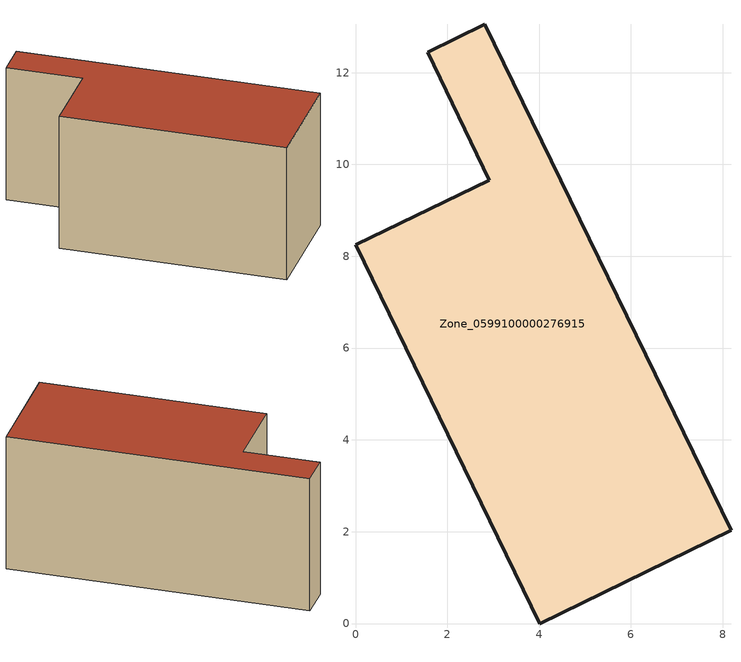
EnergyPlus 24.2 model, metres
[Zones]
Zone_0599100000276915
 floor ground (C_G): 8.18,2.03 4.01,0 0,8.25 2.91,9.66 1.57,12.45 2.82,13.05 z0
 wall outside (C_F): 4.01,0 8.18,2.03 2.82,13.05 1.57,12.45 2.91,9.66 0,8.25 4.01,0 z0:5.8
 roof outside (C_R): 0,8.25 4.01,0 8.18,2.03 2.82,13.05 1.57,12.45 2.91,9.66 z5.8
[BUILDING]
Pand.0599100000276915: North Axis=0; Terrain=City; Loads Convergence Tolerance Value=0.04; Temperature Convergence Tolerance Value=0.4; Solar Distribution=FullExterior; Maximum Number of Warmup Days=25; Minimum Number of Warmup Days=1
[Site:Location]
Rotterdam.The.Hague.AP_ZH_NLD Design_Conditions: Latitude=51.96; Longitude=4.45; Time Zone=1; Elevation=-4.5
[SITE:GROUNDTEMPERATURE:BUILDINGSURFACE]
18, 18, 18, 18, 18, 18, 18, 18, 18, 18, 18, 18
[MATERIAL] Thermal Absorptance=0.9; Solar Absorptance=0.7; Visible Absorptance=0.7
Name | Roughness | Thickness | Conductivity | Density | Specific Heat
G.TC.1946-1964 | MediumSmooth | 0.15 | 1 | 540 | 1210
F.TC.1946-1964 | Rough | 0.3 | 0.857143 | 1920 | 840
R.TC.1946-1964 | MediumRough | 0.2 | 0.235294 | 1500 | 1000
[CONSTRUCTION]
C_G: G.TC.1946-1964
C_F: F.TC.1946-1964
C_R: R.TC.1946-1964
[ZONE]
Zone_0599100000276915: Type=1; Multiplier=1; Ceiling Height=Autocalculate; Volume=Autocalculate; Floor Area=autocalculate; Part of Total Floor Area=Yes
[ZONEINFILTRATION:DESIGNFLOWRATE]
Infil_Zone_0599100000276915: Zone or ZoneList or Space or SpaceList=Zone_0599100000276915; Schedule=AlwaysOn; Design Flow Rate Calculation Method=Flow/Area; Flow Rate per Floor Area=0.003; Constant Term Coefficient=1; Temperature Term Coefficient=0; Velocity Term Coefficient=0; Velocity Squared Term Coefficient=0
[HVACTEMPLATE:ZONE:IDEALLOADSAIRSYSTEM]
Zone_0599100000276915: Maximum Heating Supply Air Temperature=50; Minimum Cooling Supply Air Temperature=13; Maximum Heating Supply Air Humidity Ratio=0.0156; Minimum Cooling Supply Air Humidity Ratio=0.0077; Heating Limit=NoLimit; Cooling Limit=NoLimit; Dehumidification Control Type=ConstantSensibleHeatRatio; Cooling Sensible Heat Ratio=0.7; Dehumidification Setpoint=60; Humidification Control Type=None; Humidification Setpoint=30; Outdoor Air Method=None; Outdoor Air Flow Rate per Person=0.00944; Outdoor Air Flow Rate per Zone Floor Area=0; Outdoor Air Flow Rate per Zone=0; Demand Controlled Ventilation Type=None; Outdoor Air Economizer Type=NoEconomizer; Heat Recovery Type=None; Sensible Heat Recovery Effectiveness=0.7; Latent Heat Recovery Effectiveness=0.65
[ZONECONTROL:THERMOSTAT]
ThermostatControl_Zone_0599100000276915: Zone or ZoneList=Zone_0599100000276915; Control Type Schedule=DualSetpointControlType; Control 1=Thermostat_Zone_0599100000276915; Temperature Difference Between Cutout And Setpoint=0
[THERMOSTATSETPOINT:DUALSETPOINT]
Thermostat_Zone_0599100000276915: Heating Setpoint Temperature Schedule=HeatingSetpoint_Zone_0599100000276915; Cooling Setpoint Temperature Schedule=CoolingSetpoint_Zone_0599100000276915
[SCHEDULE:COMPACT]
HeatingSetpoint_Zone_0599100000276915: Through: 12/31, For: AllDays, Until: 24:00, 21
CoolingSetpoint_Zone_0599100000276915: Through: 12/31, For: AllDays, Until: 24:00, 24
DualSetpointControlType: Through: 12/31, For: AllDays, Until: 24:00, 4
AlwaysOn: Through: 12/31, For: AllDays, Until: 24:00, 1
